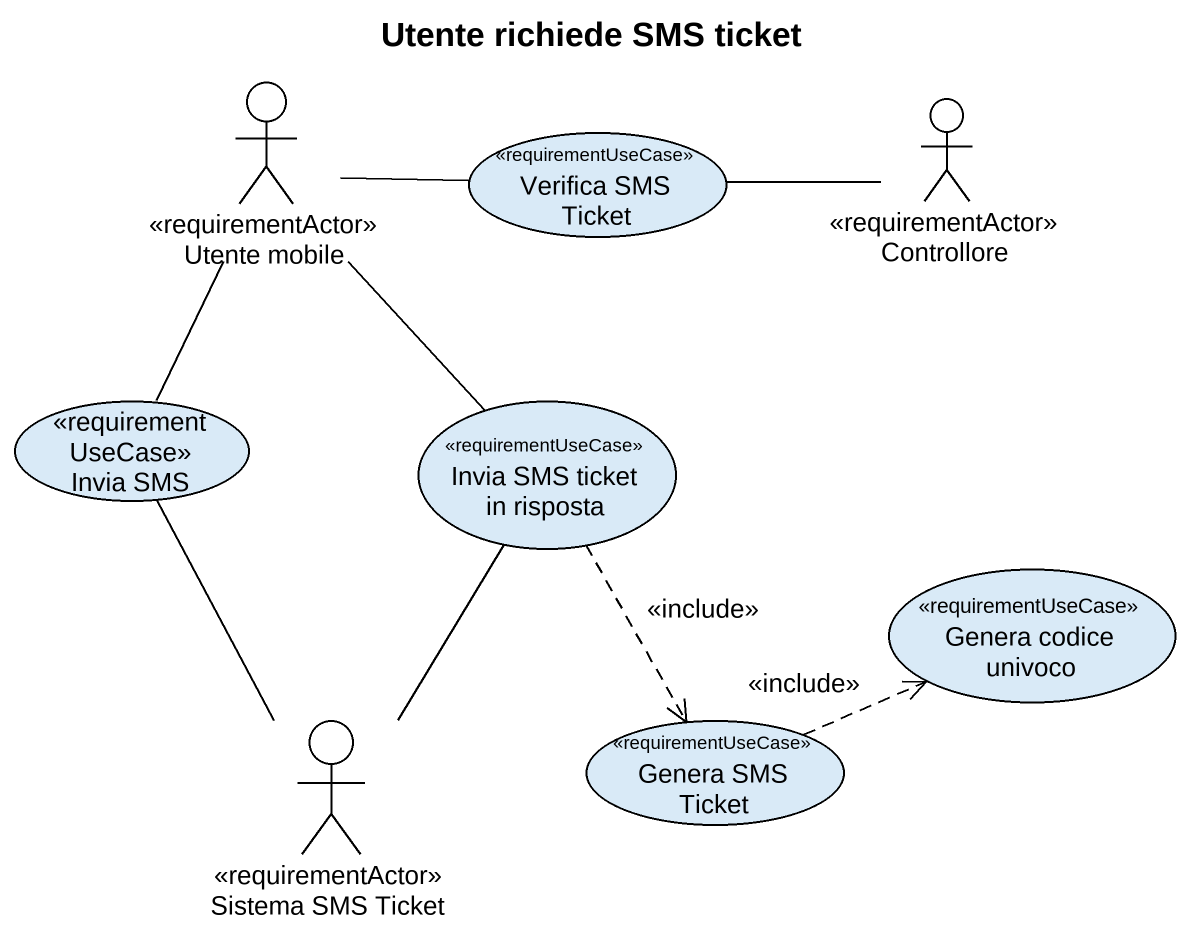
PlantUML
@startuml
title Utente richiede SMS ticket
actor "Utente mobile" as Utente_mobile <<requirementActor>>
usecase "Verifica SMS Ticket" as Verifica_SMS_Ticket <<requirementUseCase>>
actor Controllore <<requirementActor>>
usecase "Invia SMS" as Invia_SMS <<requirementUseCase>>
usecase "Invia SMS ticket in risposta" as Invia_SMS_ticket_in_risposta <<requirementUseCase>>
usecase "Genera codice univoco" as Genera_codice_univoco <<requirementUseCase>>
actor "Sistema SMS Ticket" as Sistema_SMS_Ticket <<requirementActor>>
usecase "Genera SMS Ticket" as Genera_SMS_Ticket <<requirementUseCase>>
Utente_mobile -right- Verifica_SMS_Ticket
Utente_mobile -- Invia_SMS
Utente_mobile -- Invia_SMS_ticket_in_risposta
Controllore -left- Verifica_SMS_Ticket
Invia_SMS -- Sistema_SMS_Ticket
Invia_SMS_ticket_in_risposta ..> Genera_SMS_Ticket : <<include>>
Sistema_SMS_Ticket -up- Invia_SMS_ticket_in_risposta
Genera_SMS_Ticket .right.> Genera_codice_univoco : <<include>>
@enduml
